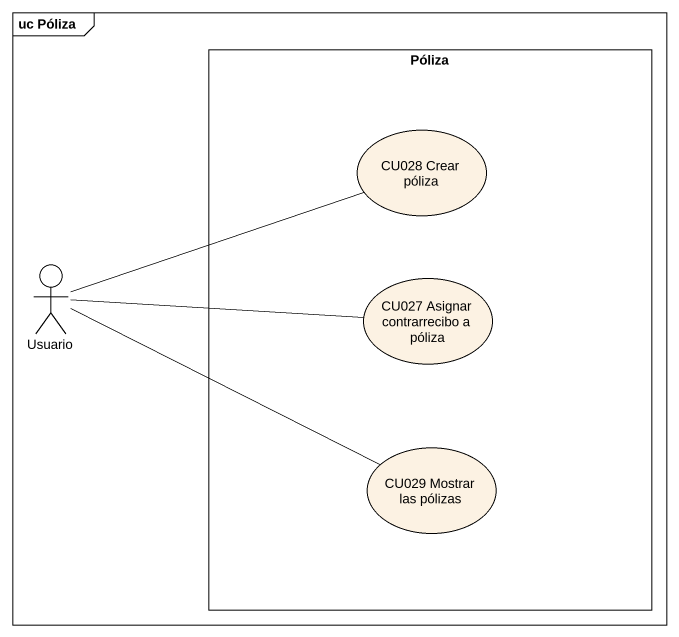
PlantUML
@startuml
mainframe uc Póliza
rectangle Póliza {
  usecase "CU028 Crear póliza" as CU028_Crear_póliza
  usecase "CU027 Asignar contrarrecibo a póliza" as CU027_Asignar_contrarrecibo
  usecase "CU029 Mostrar las pólizas" as CU029_Mostrar_las_pólizas
}
actor Usuario
Usuario -right- CU028_Crear_póliza
Usuario -right- CU027_Asignar_contrarrecibo
Usuario -right- CU029_Mostrar_las_pólizas
@enduml
